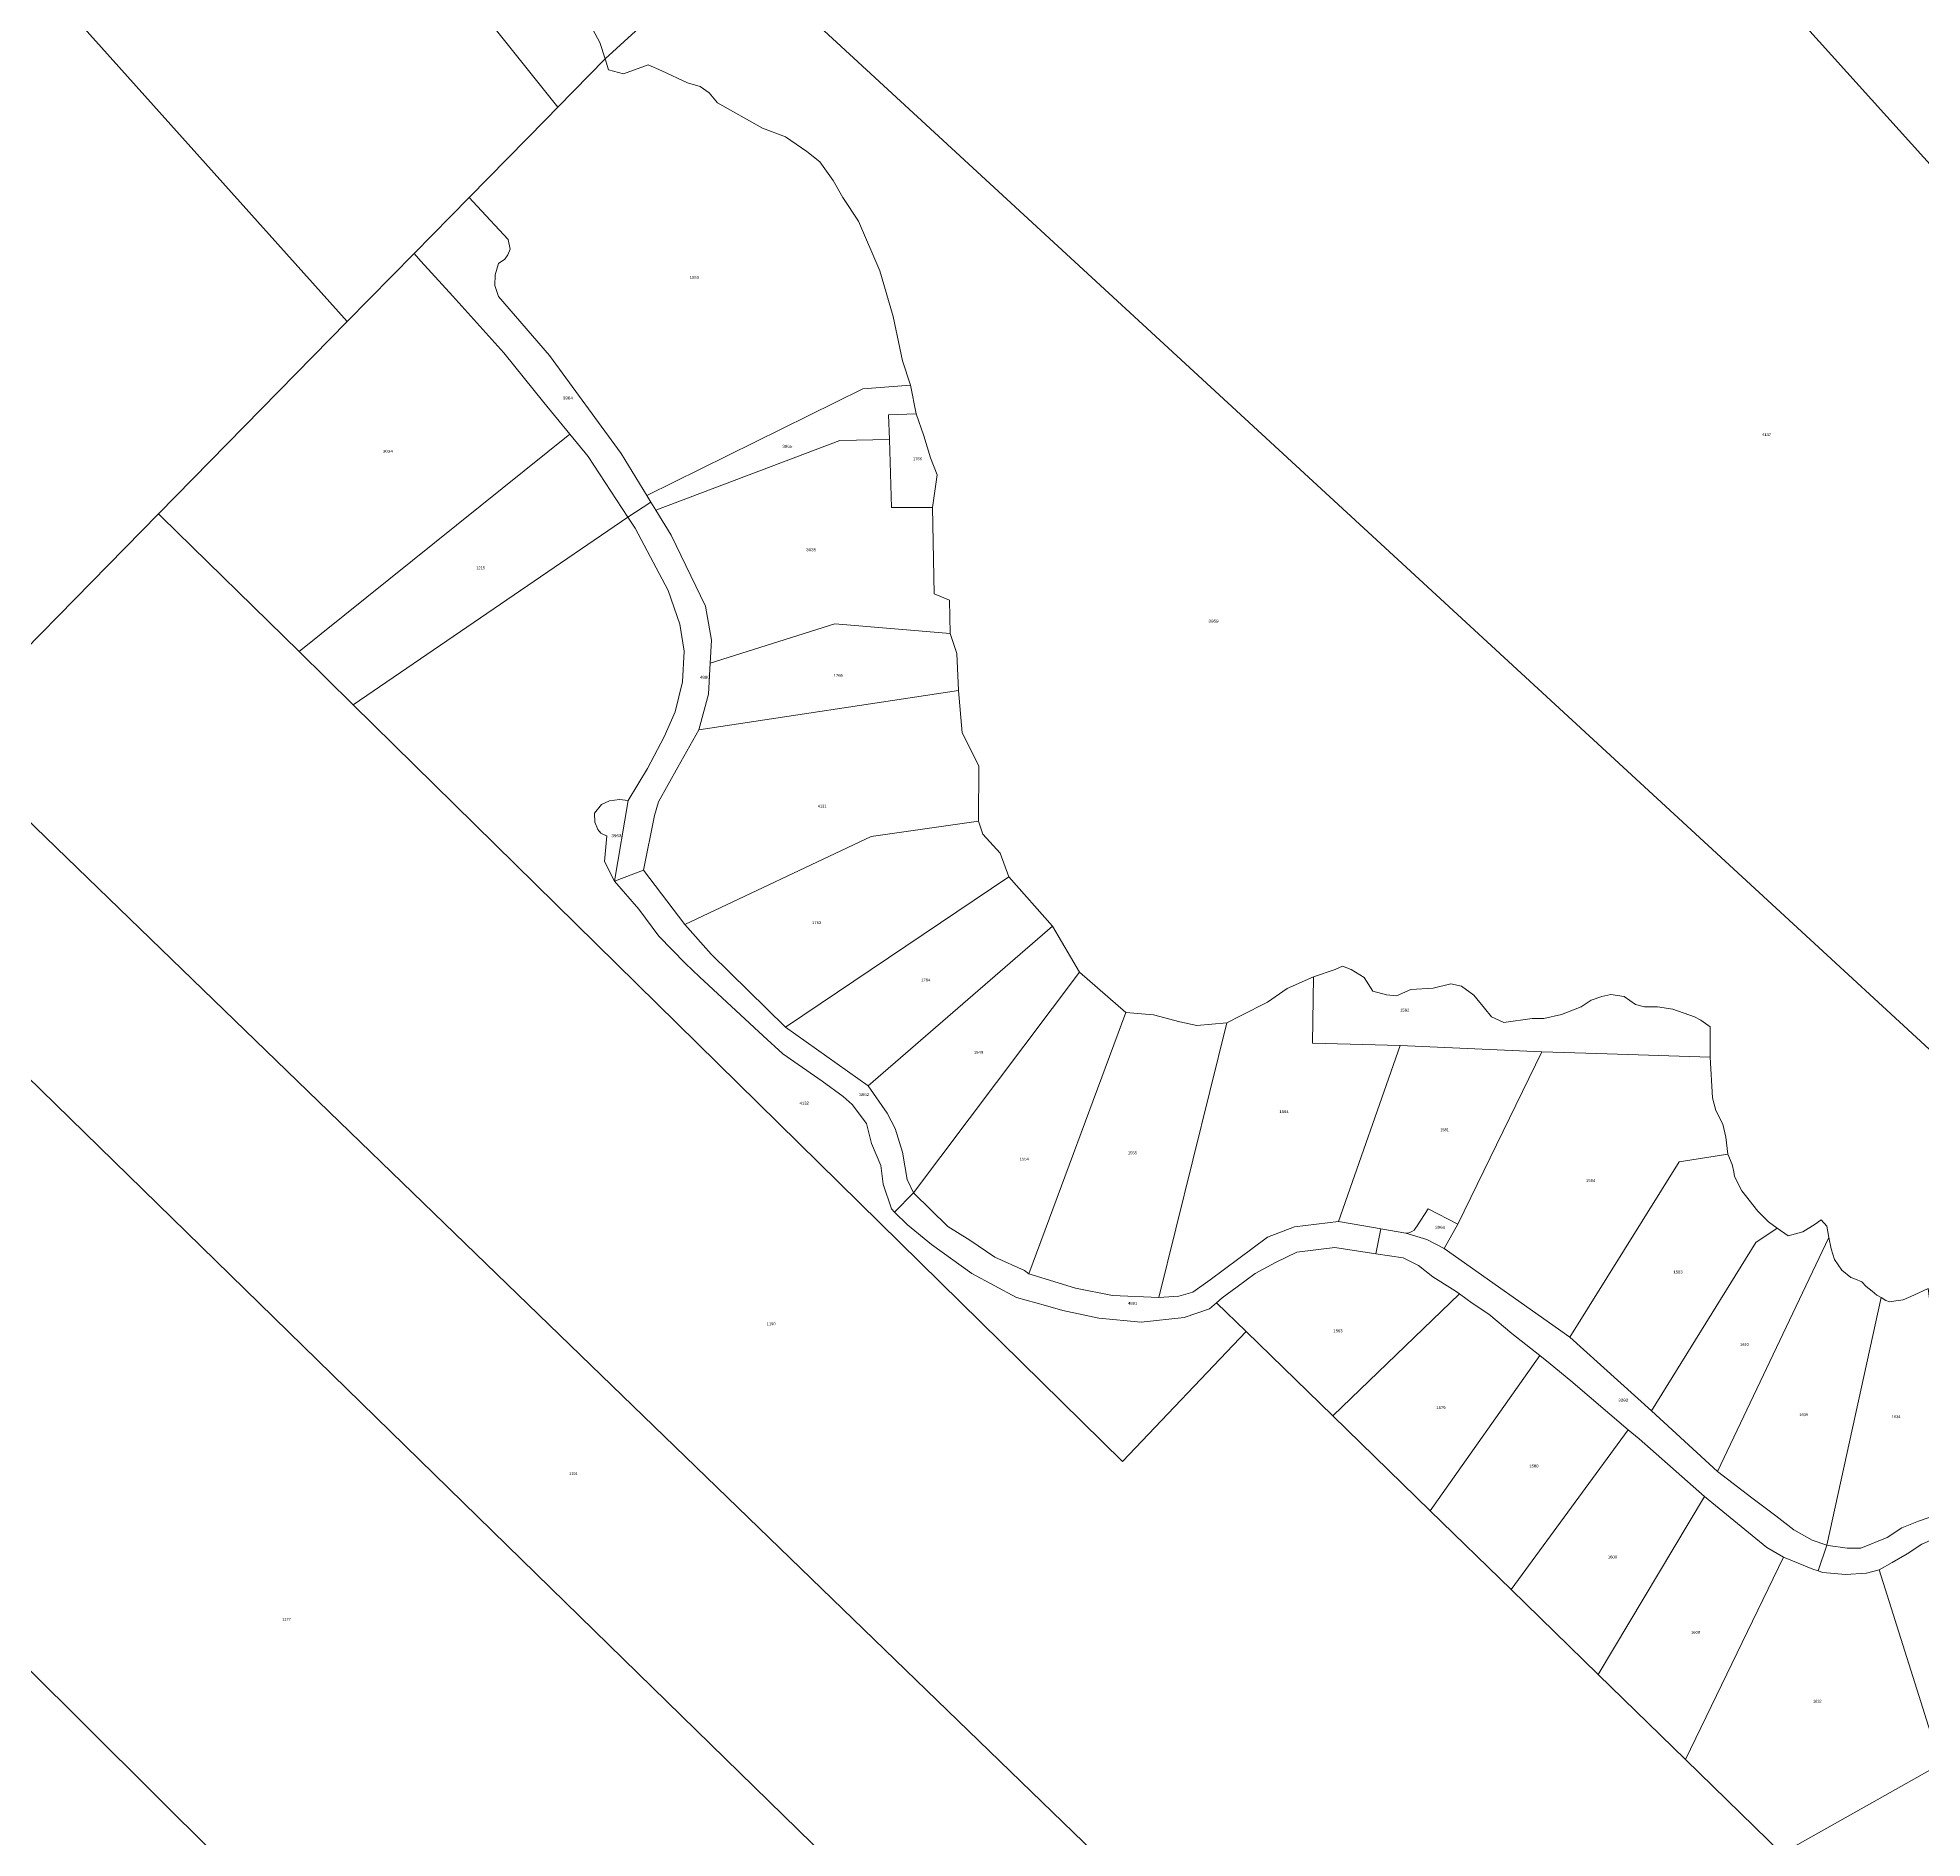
# Model space of a CAD drawing. Header units: metres. Extents: x 208626 to 229755, y 5040476 to 5064226.
# Drawn here: x 218622 to 219559, y 5055579 to 5056475 of the extents above; entities that cross this region are included whole.
import ezdxf

# ---------------------------------------------------------------- set-up
doc = ezdxf.new("R2010")
doc.units = ezdxf.units.M
doc.header["$LTSCALE"] = 0.56
doc.layers.add('6', color=7, linetype='Continuous', lineweight=13)
doc.layers.add('61', color=7, linetype='Continuous')

msp = doc.modelspace()

# ---------------------------------------------------------------- linework, layer by layer
at = {"layer": '6'}
for points in [[(218076.8281, 5056683.1112), (218279.6458, 5056887.2126), (218775.905, 5056333.6841), (218682.0284, 5056238.1261), (218573.6189, 5056127.6614)], [(218838.8234, 5056493.9697), (218873.3004, 5056521.0507), (218875.0888, 5056510.76), (218881.1594, 5056499.0442), (218884.6376, 5056491.539), (218896.9606, 5056481.1077), (218901.6583, 5056472.5666), (218904.22, 5056464.3692), (218880.6327, 5056440.3462), (218844.7994, 5056485.1812)], [(218836.5196, 5056395.4183), (218874.6593, 5056434.2625), (218880.6327, 5056440.3462), (218904.22, 5056464.3692), (218905.9289, 5056458.9007), (218913.3842, 5056456.9533), (218925.5736, 5056461.463), (218932.4066, 5056458.4736), (218945.2749, 5056452.4616), (218951.5632, 5056450.665), (218956.0549, 5056447.5208), (218960.0974, 5056442.58), (218982.5556, 5056430.0034), (218993.9031, 5056425.59), (219004.5648, 5056418.3251), (219010.9855, 5056413.2053), (219017.5905, 5056403.9518), (219022.5314, 5056395.4176), (219030.2599, 5056383.6059), (219040.9471, 5056359.0352), (219047.5011, 5056336.1925), (219052.1763, 5056314.1187), (219056.1172, 5056302.1261), (219032.3498, 5056300.2247), (218924.9421, 5056247.2588), (218912.2712, 5056268.025), (218876.5353, 5056316.8183), (218851.1934, 5056346.2618), (218849.3829, 5056351.6935), (218849.5221, 5056356.9858), (218851.1934, 5056362.5567), (218854.3967, 5056364.7851), (218855.7894, 5056366.8741), (218856.9036, 5056369.7989), (218855.9184, 5056374.5455), (218840.5593, 5056391.0861)], [(218809.1789, 5056367.5726), (218836.5196, 5056395.4183), (218840.5593, 5056391.0861), (218855.9184, 5056374.5455), (218856.9036, 5056369.7989), (218855.7894, 5056366.8741), (218854.3967, 5056364.7851), (218851.1934, 5056362.5567), (218849.5221, 5056356.9858), (218849.3829, 5056351.6935), (218851.1934, 5056346.2618), (218876.5353, 5056316.8183), (218912.2712, 5056268.025), (218924.9421, 5056247.2588), (218926.9821, 5056243.9154), (218915.5362, 5056236.4316), (218895.7777, 5056266.6505), (218886.6674, 5056277.7537), (218873.7864, 5056293.4525), (218853.8567, 5056318.1927), (218828.4292, 5056346.3691), (218812.5358, 5056363.7525)], [(218682.0284, 5056238.1261), (218775.905, 5056333.6841), (218809.1789, 5056367.5726), (218812.5358, 5056363.7525), (218828.4292, 5056346.3691), (218853.8567, 5056318.1927), (218873.7864, 5056293.4525), (218886.6674, 5056277.7537), (218752.0036, 5056169.5889), (218683.6099, 5056236.5843)], [(218924.9421, 5056247.2588), (219032.3498, 5056300.2247), (219056.1172, 5056302.1261), (219058.9693, 5056287.8656), (219045.1842, 5056287.3903), (219045.6595, 5056275.0312), (219020.9414, 5056274.5559), (218929.4193, 5056239.9211), (218926.9821, 5056243.9154)], [(219045.1842, 5056287.3903), (219058.9693, 5056287.8656), (219062.7721, 5056276.9326), (219066.0995, 5056265.9996), (219069.427, 5056257.4433), (219067.0502, 5056241.2814), (219046.6102, 5056241.2814), (219045.6595, 5056275.0312)], [(218752.0036, 5056169.5889), (218886.6674, 5056277.7537), (218895.7777, 5056266.6505), (218915.5362, 5056236.4316), (218778.7972, 5056143.0201)], [(218929.4193, 5056239.9211), (219020.9414, 5056274.5559), (219045.6595, 5056275.0312), (219046.6102, 5056241.2814), (219067.0502, 5056241.2814), (219067.8971, 5056198.234), (219075.6065, 5056195.1726), (219075.9112, 5056178.6283), (219018.5646, 5056183.2889), (218956.4819, 5056163.7883), (218957.1645, 5056175.2309), (218954.1723, 5056192.0959), (218937.0115, 5056227.4784)], [(218908.8925, 5056055.3995), (218915.7074, 5056095.5303), (218925.3286, 5056111.3366), (218933.5754, 5056127.1429), (218939.0732, 5056139.513), (218942.7476, 5056154.5576), (218943.5637, 5056169.7906), (218941.3876, 5056183.1194), (218935.637, 5056199.9892), (218919.1435, 5056230.9146), (218915.5362, 5056236.4316), (218926.9821, 5056243.9154), (218929.4193, 5056239.9211), (218937.0115, 5056227.4784), (218954.1723, 5056192.0959), (218957.1645, 5056175.2309), (218956.4819, 5056163.7883), (218955.5667, 5056148.447), (218950.7561, 5056130.579), (218940.4476, 5056112.0238), (218930.8264, 5056094.8431), (218928.7647, 5056087.9708), (218923.2658, 5056060.7894)], [(218573.6189, 5056127.6614), (218682.0284, 5056238.1261), (218683.6099, 5056236.5843), (218752.0036, 5056169.5889), (218778.7972, 5056143.0201), (219161.6707, 5055766.6746), (219223.1751, 5055831.333), (219266.2638, 5055789.3435), (219314.6718, 5055742.1704), (219354.8862, 5055702.9819), (219398.2825, 5055660.6926), (219441.6239, 5055618.4569), (219489.6435, 5055571.6622), (219532.2739, 5055530.1193), (219448.7699, 5055497.9058), (219401.3327, 5055479.7383), (219348.1761, 5055454.8422), (219293.6309, 5055430.6747)], [(218950.7561, 5056130.579), (218955.5667, 5056148.447), (218956.4819, 5056163.7883), (219018.5646, 5056183.2889), (219075.9112, 5056178.6283), (219079.1262, 5056168.5891), (219080.0245, 5056150.1733)], [(218923.2658, 5056060.7894), (218928.7647, 5056087.9708), (218930.8264, 5056094.8431), (218940.4476, 5056112.0238), (218950.7561, 5056130.579), (219080.0245, 5056150.1733), (219081.8212, 5056129.0626), (219090.1296, 5056112.6561), (219089.9915, 5056085.2237), (219036.6091, 5056077.5366), (218943.9274, 5056033.8395)], [(218507.6209, 5056064.6605), (218573.6189, 5056127.6614), (219293.6309, 5055430.6747), (219195.6326, 5055392.6732)], [(218898.9432, 5056089.2307), (218902.3439, 5056093.5382), (218906.4247, 5056095.3519), (218911.4123, 5056096.032), (218915.7074, 5056095.5303), (218908.8925, 5056055.3995), (218903.9308, 5056065.1993), (218905.0077, 5056077.9518), (218903.7608, 5056078.4619), (218902.0038, 5056079.2554), (218900.5302, 5056081.0691), (218899.1699, 5056084.6964)], [(218943.9274, 5056033.8395), (219036.6091, 5056077.5366), (219089.9915, 5056085.2237), (219092.152, 5056078.756), (219100.6861, 5056069.3236), (219105.0034, 5056057.4701), (218993.9031, 5055982.7295), (218956.9532, 5056019.0171)], [(218359.6255, 5055919.6585), (218507.6209, 5056064.6605), (219195.6326, 5055392.6732), (219213.592, 5055373.1528), (219195.6724, 5055360.1787), (219183.1113, 5055349.9728), (219156.422, 5055326.6548), (219134.437, 5055352.328), (219087.6548, 5055310.025), (219026.6342, 5055372.6705), (218966.6716, 5055315.9584)], [(218908.8925, 5056055.3995), (218923.2658, 5056060.7894), (218943.9274, 5056033.8395), (218956.9532, 5056019.0171), (218993.9031, 5055982.7295), (219035.09, 5055953.5483), (219044.5405, 5055939.9639), (219048.583, 5055932.3281), (219052.2032, 5055920.5241), (219054.5073, 5055906.8919), (219057.6576, 5055900.3388), (219048.2426, 5055890.7701), (219046.667, 5055892.3457), (219042.5879, 5055904.5776), (219041.3963, 5055913.9124), (219036.6756, 5055924.8177), (219034.1778, 5055934.8091), (219027.1838, 5055944.301), (219022.6877, 5055948.2975), (219012.2667, 5055955.8247), (218992.6219, 5055969.4906), (218982.7996, 5055978.4589), (218951.1141, 5056007.7879), (218944.1672, 5056014.3873), (218930.9016, 5056028.0004), (218921.02, 5056041.4753)], [(218993.9031, 5055982.7295), (219105.0034, 5056057.4701), (219126.7377, 5056032.9412), (219035.09, 5055953.5483)], [(219035.09, 5055953.5483), (219126.7377, 5056032.9412), (219140.2307, 5056010.1101), (219057.6576, 5055900.3388), (219054.5073, 5055906.8919), (219052.2032, 5055920.5241), (219048.583, 5055932.3281), (219044.5405, 5055939.9639)], [(219057.6576, 5055900.3388), (219140.2307, 5056010.1101), (219163.2295, 5055989.9652), (219115.033, 5055860.0272), (219112.7666, 5055861.636), (219098.1056, 5055868.2776), (219085.7209, 5055876.8187), (219074.6173, 5055883.6517)], [(219256.1591, 5055974.8226), (219256.5465, 5056007.7879), (219267.3265, 5056011.3812), (219271.0646, 5056013.0507), (219275.4115, 5056011.3812), (219281.7411, 5056007.4989), (219286.1914, 5056000.6013), (219292.9289, 5055998.8046), (219297.8697, 5055998.3554), (219305.0564, 5056001.4996), (219316.192, 5056002.1661), (219324.9918, 5056004.3661), (219330.2717, 5056003.0461), (219336.4316, 5055998.6462), (219341.7115, 5055992.193), (219345.0847, 5055987.7931), (219351.2446, 5055985.0065), (219365.3243, 5055987.0598), (219371.1908, 5055987.0598), (219379.9906, 5055988.9664), (219389.8171, 5055992.9263), (219394.6569, 5055996.1529), (219400.0835, 5055998.0595), (219404.4834, 5055998.9395), (219411.0832, 5055998.0595), (219416.8031, 5055993.953), (219421.203, 5055992.9263), (219427.6562, 5055992.9263), (219435.2827, 5055991.753), (219446.1358, 5055987.7931), (219449.3624, 5055986.1798), (219453.9089, 5055982.9532), (219453.8943, 5055967.7589), (219397.6169, 5055969.6751), (219370.1854, 5055970.5072), (219299.6664, 5055973.6514)], [(219179.6482, 5055848.2549), (219213.4267, 5055984.8805), (219220.6133, 5055988.4738), (219233.6391, 5055995.2113), (219243.5207, 5056001.9488), (219256.5465, 5056007.7879), (219256.1591, 5055974.8226), (219299.6664, 5055973.6514), (219269.1232, 5055886.0641), (219247.1438, 5055883.3762), (219233.774, 5055878.2605), (219205.1351, 5055856.9941), (219196.5111, 5055850.9573), (219189.6094, 5055848.9536)], [(219115.033, 5055860.0272), (219163.2295, 5055989.9652), (219177.0443, 5055988.923), (219190.0701, 5055985.3297), (219198.6042, 5055983.533), (219213.4267, 5055984.8805), (219179.6482, 5055848.2549), (219156.5533, 5055849.2325), (219138.1555, 5055852.9696)], [(219269.1232, 5055886.0641), (219299.6664, 5055973.6514), (219370.1854, 5055970.5072), (219328.413, 5055884.7166), (219313.727, 5055892.3172), (219308.1039, 5055883.8899), (219307.3859, 5055882.7702), (219306.6109, 5055881.819), (219305.554, 5055881.1497), (219304.5676, 5055880.6213), (219303.4403, 5055880.3394), (219302.5369, 5055880.3447), (219290.1653, 5055882.4559), (219287.4509, 5055882.919)], [(219321.6755, 5055872.5891), (219328.413, 5055884.7166), (219370.1854, 5055970.5072), (219397.6169, 5055969.6751), (219453.8943, 5055967.7589), (219455.0776, 5055947.5998), (219456.8275, 5055941.3595), (219460.2301, 5055934.5543), (219461.7554, 5055927.9838), (219462.6941, 5055919.536), (219438.4585, 5055915.709), (219384.1095, 5055828.5709)], [(218144.3999, 5055704.9073), (218359.6255, 5055919.6585), (218966.6716, 5055315.9584), (218973.9947, 5055308.7076), (218974.5738, 5055308.1332), (218966.5286, 5055270.9722), (218965.4024, 5055271.3311), (218939.3395, 5055169.8717), (218906.4663, 5055046.2081), (218898.6364, 5055011.2746), (218891.8027, 5054983.0501), (218886.6034, 5054954.3767), (218865.0737, 5054973.7801)], [(219384.1095, 5055828.5709), (219438.4585, 5055915.709), (219462.6941, 5055919.536), (219464.9234, 5055914.4907), (219465.6274, 5055910.8535), (219465.9793, 5055908.5069), (219469.7339, 5055901.3497), (219477.7124, 5055891.1419), (219482.9923, 5055885.862), (219487.2162, 5055882.6941), (219476.6186, 5055875.6766), (219424.7405, 5055791.9357)], [(219048.2426, 5055890.7701), (219057.6576, 5055900.3388), (219074.6173, 5055883.6517), (219085.7209, 5055876.8187), (219098.1056, 5055868.2776), (219112.7666, 5055861.636), (219115.033, 5055860.0272), (219138.1555, 5055852.9696), (219156.5533, 5055849.2325), (219179.6482, 5055848.2549), (219189.6094, 5055848.9536), (219196.5111, 5055850.9573), (219205.1351, 5055856.9941), (219233.774, 5055878.2605), (219247.1438, 5055883.3762), (219269.1232, 5055886.0641), (219287.4509, 5055882.919), (219290.1653, 5055882.4559), (219287.6068, 5055869.9921), (219267.2277, 5055873.0922), (219248.2549, 5055870.7925), (219237.6187, 5055865.6181), (219227.5574, 5055860.1562), (219218.646, 5055853.5445), (219211.2313, 5055848.0627), (219208.403, 5055845.6517), (219204.8476, 5055842.6208), (219192.1991, 5055838.3088), (219170.9365, 5055835.9546), (219149.7798, 5055837.9563), (219131.8433, 5055841.7999), (219123.3021, 5055844.3622), (219108.7821, 5055848.2058), (219086.575, 5055860.1634), (219066.5032, 5055874.6834), (219054.6601, 5055884.3525)], [(219302.5369, 5055880.3447), (219303.4403, 5055880.3394), (219304.5676, 5055880.6213), (219305.554, 5055881.1497), (219306.6109, 5055881.819), (219307.3859, 5055882.7702), (219308.1039, 5055883.8899), (219313.727, 5055892.3172), (219328.413, 5055884.7166), (219321.6755, 5055872.5891), (219312.9967, 5055877.054)], [(219424.7405, 5055791.9357), (219476.6186, 5055875.6766), (219487.2162, 5055882.6941), (219492.8075, 5055878.8775), (219500.0052, 5055880.9342), (219506.1064, 5055884.8061), (219509.157, 5055886.918), (219511.973, 5055883.7501), (219512.8901, 5055878.1688), (219457.6216, 5055761.6765)], [(219287.6068, 5055869.9921), (219290.1653, 5055882.4559), (219302.5369, 5055880.3447), (219312.9967, 5055877.054), (219321.6755, 5055872.5891), (219384.1095, 5055828.5709), (219424.7405, 5055791.9357), (219457.6216, 5055761.6765), (219474.6218, 5055748.6768), (219486.6219, 5055739.6771), (219495.622, 5055732.6772), (219504.7305, 5055727.5008), (219512.013, 5055725.0733), (219507.7347, 5055712.2384), (219505.0626, 5055713.1605), (219490.4213, 5055719.138), (219482.0868, 5055723.9006), (219451.13, 5055749.301), (219418.5344, 5055777.9095), (219413.2089, 5055782.4361), (219384.5768, 5055806.7735), (219374.3895, 5055815.2629), (219369.1396, 5055819.4021), (219364.5231, 5055823.042), (219355.2326, 5055830.3671), (219343.8063, 5055839.9614), (219335.4988, 5055845.4998), (219329.1588, 5055850.0566), (219326.6374, 5055851.8689), (219325.6996, 5055852.4654), (219316.0281, 5055858.6173), (219308.9102, 5055864.1808), (219301.1609, 5055867.9302)], [(219457.6216, 5055761.6765), (219512.8901, 5055878.1688), (219514.0849, 5055872.4863), (219515.8449, 5055867.2065), (219519.3648, 5055861.8092), (219523.9407, 5055858.2893), (219526.2873, 5055857.3507), (219529.3379, 5055856.06), (219531.5672, 5055853.7134), (219534.5005, 5055851.3668), (219536.8471, 5055849.3722), (219538.959, 5055848.1989), (219512.013, 5055725.0733), (219504.7305, 5055727.5008), (219495.622, 5055732.6772), (219486.6219, 5055739.6771), (219474.6218, 5055748.6768)], [(219208.403, 5055845.6517), (219211.2313, 5055848.0627), (219218.646, 5055853.5445), (219227.5574, 5055860.1562), (219237.6187, 5055865.6181), (219248.2549, 5055870.7925), (219267.2277, 5055873.0922), (219287.6068, 5055869.9921), (219301.1609, 5055867.9302), (219308.9102, 5055864.1808), (219316.0281, 5055858.6173), (219325.6996, 5055852.4654), (219326.6374, 5055851.8689), (219329.1588, 5055850.0566), (219266.2638, 5055789.3435), (219223.1751, 5055831.333)], [(219266.2638, 5055789.3435), (219329.1588, 5055850.0566), (219335.4988, 5055845.4998), (219343.8063, 5055839.9614), (219355.2326, 5055830.3671), (219364.5231, 5055823.042), (219369.1396, 5055819.4021), (219314.6718, 5055742.1704)], [(219512.013, 5055725.0733), (219538.959, 5055848.1989), (219541.3057, 5055846.7909), (219543.1829, 5055846.0869), (219546.3509, 5055846.5563), (219549.8708, 5055847.0256), (219555.268, 5055849.3722), (219562.3078, 5055852.7748), (219576.4372, 5055742.254), (219562.8542, 5055738.8583), (219557.5024, 5055736.9998), (219549.2711, 5055733.7646), (219542.0302, 5055728.8967), (219528.8966, 5055723.5774), (219522.1051, 5055723.5774), (219512.6463, 5055724.8622)], [(219314.6718, 5055742.1704), (219369.1396, 5055819.4021), (219374.3895, 5055815.2629), (219384.5768, 5055806.7735), (219413.2089, 5055782.4361), (219354.8862, 5055702.9819)], [(219354.8862, 5055702.9819), (219413.2089, 5055782.4361), (219418.5344, 5055777.9095), (219451.13, 5055749.301), (219398.2825, 5055660.6926)], [(219398.2825, 5055660.6926), (219451.13, 5055749.301), (219482.0868, 5055723.9006), (219490.4213, 5055719.138), (219441.6239, 5055618.4569)], [(219538.0471, 5055712.7879), (219544.4846, 5055716.3931), (219551.9379, 5055720.7256), (219559.1826, 5055725.4938), (219566.2947, 5055728.7959), (219574.9309, 5055730.5739), (219582.043, 5055731.3359), (219587.6311, 5055730.5739), (219598.0727, 5055729.2536), (219630.9769, 5055724.1387), (219645.8997, 5055673.3379), (219655.6006, 5055664.9848), (219568.4284, 5055616.1869)], [(219441.6239, 5055618.4569), (219490.4213, 5055719.138), (219505.0626, 5055713.1605), (219507.7347, 5055712.2384), (219509.9574, 5055711.4713), (219521.2586, 5055710.5022), (219531.697, 5055711.2004), (219538.0471, 5055712.7879), (219568.4284, 5055616.1869), (219489.6435, 5055571.6622)]]:
    msp.add_lwpolyline(points, close=True, dxfattribs=at)
for points in [[(218826.6953, 5056629.882), (218825.5203, 5056618.5177), (218829.3903, 5056610.5679), (218829.6766, 5056610.2243), (218832.7484, 5056606.5381), (218801.471, 5056592.4342), (218801.8136, 5056590.5007), (218805.8742, 5056552.7773), (218810.8699, 5056537.7902), (218818.3635, 5056522.8031), (218831.5333, 5056504.6905), (218838.8234, 5056493.9697), (218844.7994, 5056485.1812), (218880.6327, 5056440.3462), (218874.6593, 5056434.2625), (218836.5196, 5056395.4183), (218809.1789, 5056367.5726), (218775.905, 5056333.6841), (218279.6458, 5056887.2126)], [(219665.7872, 5056298.316), (219436.2233, 5056552.9578)], [(219436.2233, 5056552.9578), (219665.7872, 5056298.316)], [(218904.22, 5056464.3692), (218966.6593, 5056521.4908), (219641.1541, 5055899.5897)], [(219641.1541, 5055899.5897), (218966.6593, 5056521.4908)], [(219040.9471, 5056359.0352), (219030.2599, 5056383.6059), (219022.5314, 5056395.4176), (219017.5905, 5056403.9518), (219010.9855, 5056413.2053), (219004.5648, 5056418.3251), (218993.9031, 5056425.59), (218982.5556, 5056430.0034), (218960.0974, 5056442.58), (218956.0549, 5056447.5208), (218951.5632, 5056450.665), (218945.2749, 5056452.4616), (218932.4066, 5056458.4736), (218925.5736, 5056461.463), (218913.3842, 5056456.9533), (218905.9289, 5056458.9007), (218904.22, 5056464.3692)], [(219316.192, 5056002.1661), (219305.0564, 5056001.4996), (219297.8697, 5055998.3554), (219292.9289, 5055998.8046), (219286.1914, 5056000.6013), (219281.7411, 5056007.4989), (219275.4115, 5056011.3812), (219271.0646, 5056013.0507), (219267.3265, 5056011.3812), (219256.5465, 5056007.7879), (219243.5207, 5056001.9488), (219233.6391, 5055995.2113), (219220.6133, 5055988.4738), (219213.4267, 5055984.8805), (219198.6042, 5055983.533), (219190.0701, 5055985.3297), (219177.0443, 5055988.923), (219163.2295, 5055989.9652), (219140.2307, 5056010.1101), (219126.7377, 5056032.9412), (219105.0034, 5056057.4701), (219100.6861, 5056069.3236), (219092.152, 5056078.756), (219089.9915, 5056085.2237), (219090.1296, 5056112.6561), (219081.8212, 5056129.0626), (219080.0245, 5056150.1733), (219079.1262, 5056168.5891), (219075.9112, 5056178.6283), (219075.6065, 5056195.1726), (219067.8971, 5056198.234), (219067.0502, 5056241.2814), (219069.427, 5056257.4433), (219066.0995, 5056265.9996), (219062.7721, 5056276.9326), (219058.9693, 5056287.8656), (219056.1172, 5056302.1261), (219052.1763, 5056314.1187), (219047.5011, 5056336.1925), (219040.9471, 5056359.0352)], [(218778.7972, 5056143.0201), (218915.5362, 5056236.4316), (218919.1435, 5056230.9146), (218935.637, 5056199.9892), (218941.3876, 5056183.1194), (218943.5637, 5056169.7906), (218942.7476, 5056154.5576), (218939.0732, 5056139.513), (218933.5754, 5056127.1429), (218925.3286, 5056111.3366), (218915.7074, 5056095.5303), (218911.4123, 5056096.032), (218906.4247, 5056095.3519), (218902.3439, 5056093.5382), (218898.9432, 5056089.2307), (218899.1699, 5056084.6964), (218900.5302, 5056081.0691), (218902.0038, 5056079.2554), (218903.7608, 5056078.4619), (218905.0077, 5056077.9518), (218903.9308, 5056065.1993), (218908.8925, 5056055.3995), (218921.02, 5056041.4753), (218930.9016, 5056028.0004), (218944.1672, 5056014.3873), (218951.1141, 5056007.7879), (218982.7996, 5055978.4589), (218992.6219, 5055969.4906), (219012.2667, 5055955.8247), (219022.6877, 5055948.2975), (219027.1838, 5055944.301), (219034.1778, 5055934.8091), (219036.6756, 5055924.8177), (219041.3963, 5055913.9124), (219042.5879, 5055904.5776), (219046.667, 5055892.3457), (219048.2426, 5055890.7701), (219054.6601, 5055884.3525), (219066.5032, 5055874.6834), (219086.575, 5055860.1634)], [(219086.575, 5055860.1634), (219108.7821, 5055848.2058), (219123.3021, 5055844.3622), (219131.8433, 5055841.7999), (219149.7798, 5055837.9563), (219170.9365, 5055835.9546), (219192.1991, 5055838.3088), (219204.8476, 5055842.6208), (219208.403, 5055845.6517), (219223.1751, 5055831.333), (219161.6707, 5055766.6746), (218778.7972, 5056143.0201)], [(219511.973, 5055883.7501), (219509.157, 5055886.918), (219506.1064, 5055884.8061), (219500.0052, 5055880.9342), (219492.8075, 5055878.8775), (219487.2162, 5055882.6941), (219482.9923, 5055885.862), (219477.7124, 5055891.1419), (219469.7339, 5055901.3497), (219465.9793, 5055908.5069), (219465.6274, 5055910.8535), (219464.9234, 5055914.4907), (219462.6941, 5055919.536), (219461.7554, 5055927.9838), (219460.2301, 5055934.5543), (219456.8275, 5055941.3595), (219455.0776, 5055947.5998), (219453.8943, 5055967.7589), (219453.9089, 5055982.9532), (219449.3624, 5055986.1798), (219446.1358, 5055987.7931), (219435.2827, 5055991.753), (219427.6562, 5055992.9263), (219421.203, 5055992.9263), (219416.8031, 5055993.953), (219411.0832, 5055998.0595), (219404.4834, 5055998.9395), (219400.0835, 5055998.0595), (219394.6569, 5055996.1529), (219389.8171, 5055992.9263), (219379.9906, 5055988.9664), (219371.1908, 5055987.0598), (219365.3243, 5055987.0598), (219351.2446, 5055985.0065), (219345.0847, 5055987.7931), (219341.7115, 5055992.193), (219336.4316, 5055998.6462), (219330.2717, 5056003.0461), (219324.9918, 5056004.3661), (219316.192, 5056002.1661)], [(219562.3078, 5055852.7748), (219555.268, 5055849.3722), (219549.8708, 5055847.0256), (219546.3509, 5055846.5563), (219543.1829, 5055846.0869), (219541.3057, 5055846.7909), (219538.959, 5055848.1989), (219536.8471, 5055849.3722), (219534.5005, 5055851.3668), (219531.5672, 5055853.7134), (219529.3379, 5055856.06), (219526.2873, 5055857.3507), (219523.9407, 5055858.2893), (219519.3648, 5055861.8092), (219515.8449, 5055867.2065), (219514.0849, 5055872.4863), (219512.8901, 5055878.1688), (219511.973, 5055883.7501)], [(219507.7347, 5055712.2384), (219512.013, 5055725.0733), (219512.6463, 5055724.8622), (219522.1051, 5055723.5774), (219528.8966, 5055723.5774), (219542.0302, 5055728.8967), (219549.2711, 5055733.7646), (219557.5024, 5055736.9998), (219562.8542, 5055738.8583)], [(219566.2947, 5055728.7959), (219559.1826, 5055725.4938), (219551.9379, 5055720.7256), (219544.4846, 5055716.3931)], [(219544.4846, 5055716.3931), (219538.0471, 5055712.7879), (219531.697, 5055711.2004), (219521.2586, 5055710.5022), (219509.9574, 5055711.4713), (219507.7347, 5055712.2384)], [(219489.6435, 5055571.6622), (219568.4284, 5055616.1869), (219655.6006, 5055664.9848), (219675.6851, 5055647.6909), (219683.5876, 5055641.7015), (219561.9266, 5055551.6377)]]:
    msp.add_lwpolyline(points, dxfattribs=at)

# ---------------------------------------------------------------- texts
at = {"layer": '61'}
for s, width, p in [('1553', 1.1, (218946.3125, 5056355)), ('3964', 1.2, (218883.1719, 5056295)), ('3965', 1.2, (218992.375, 5056271)), ('4137', 1.1, (219479.625, 5056276.75)), ('3034', 1.2, (218793.6016, 5056268.5)), ('1766', 1.1, (219057.3125, 5056264.75)), ('3035', 1.2, (219004.2031, 5056219.5)), ('3959', 1.2, (219204.3672, 5056184)), ('1765', 1.1, (219017.8828, 5056157)), ('4890', 1.2, (218951.3297, 5056156.1005)), ('3963', 1.2, (218907.3281, 5056077.25)), ('1763', 1.1, (219007.1484, 5056034)), ('1764', 1.1, (219061.4219, 5056005.5)), ('1582', 1.1, (219299.7109, 5055990.5)), ('1549', 1.1, (219087.6563, 5055969.5)), ('4132', 1.1, (219000.9844, 5055944.25)), ('3962', 1.2, (219030.6328, 5055948.5)), ('1564', 1.1, (219239.6563, 5055940)), ('1554', 1.1, (219110.4375, 5055916.5)), ('1555', 1.1, (219164.2344, 5055919.5)), ('1584', 1.1, (219392.1875, 5055905.75)), ('3960', 1.2, (219317.1406, 5055882.5)), ('1583', 1.1, (219435.6563, 5055860.25)), ('4891', 1.1, (219164.3549, 5055844.6709)), ('1563', 1.1, (219266.4688, 5055831)), ('1579', 1.1, (219317.7031, 5055792.75)), ('3282', 1.2, (219408.1953, 5055796.5)), ('1635', 1.05, (219498.2969, 5055789.25)), ('1634', 1.05, (219544.2188, 5055788.25)), ('1580', 1.1, (219363.9375, 5055763.75)), ('1191', 0.85, (218886.3125, 5055760)), ('1609', 1.1, (219403.0156, 5055718.5)), ('1608', 1.1, (219444.3594, 5055681)), ('1632', 1.05, (219505.0313, 5055646.75))]:
    msp.add_text(s, height=1.4, dxfattribs=dict(at, width=width)).set_placement(p)
for s, p in [('1215', (218840.1016, 5056210.5)), ('4131', (219010, 5056092)), ('1581', (219319.6563, 5055931)), ('1190', (218984.6641, 5055834.5)), ('1610', (219468.8125, 5055824.25)), ('1177', (218743.5859, 5055687.5))]:
    msp.add_text(s, height=1.4, dxfattribs=at).set_placement(p)

doc.saveas('drawing.dxf')
